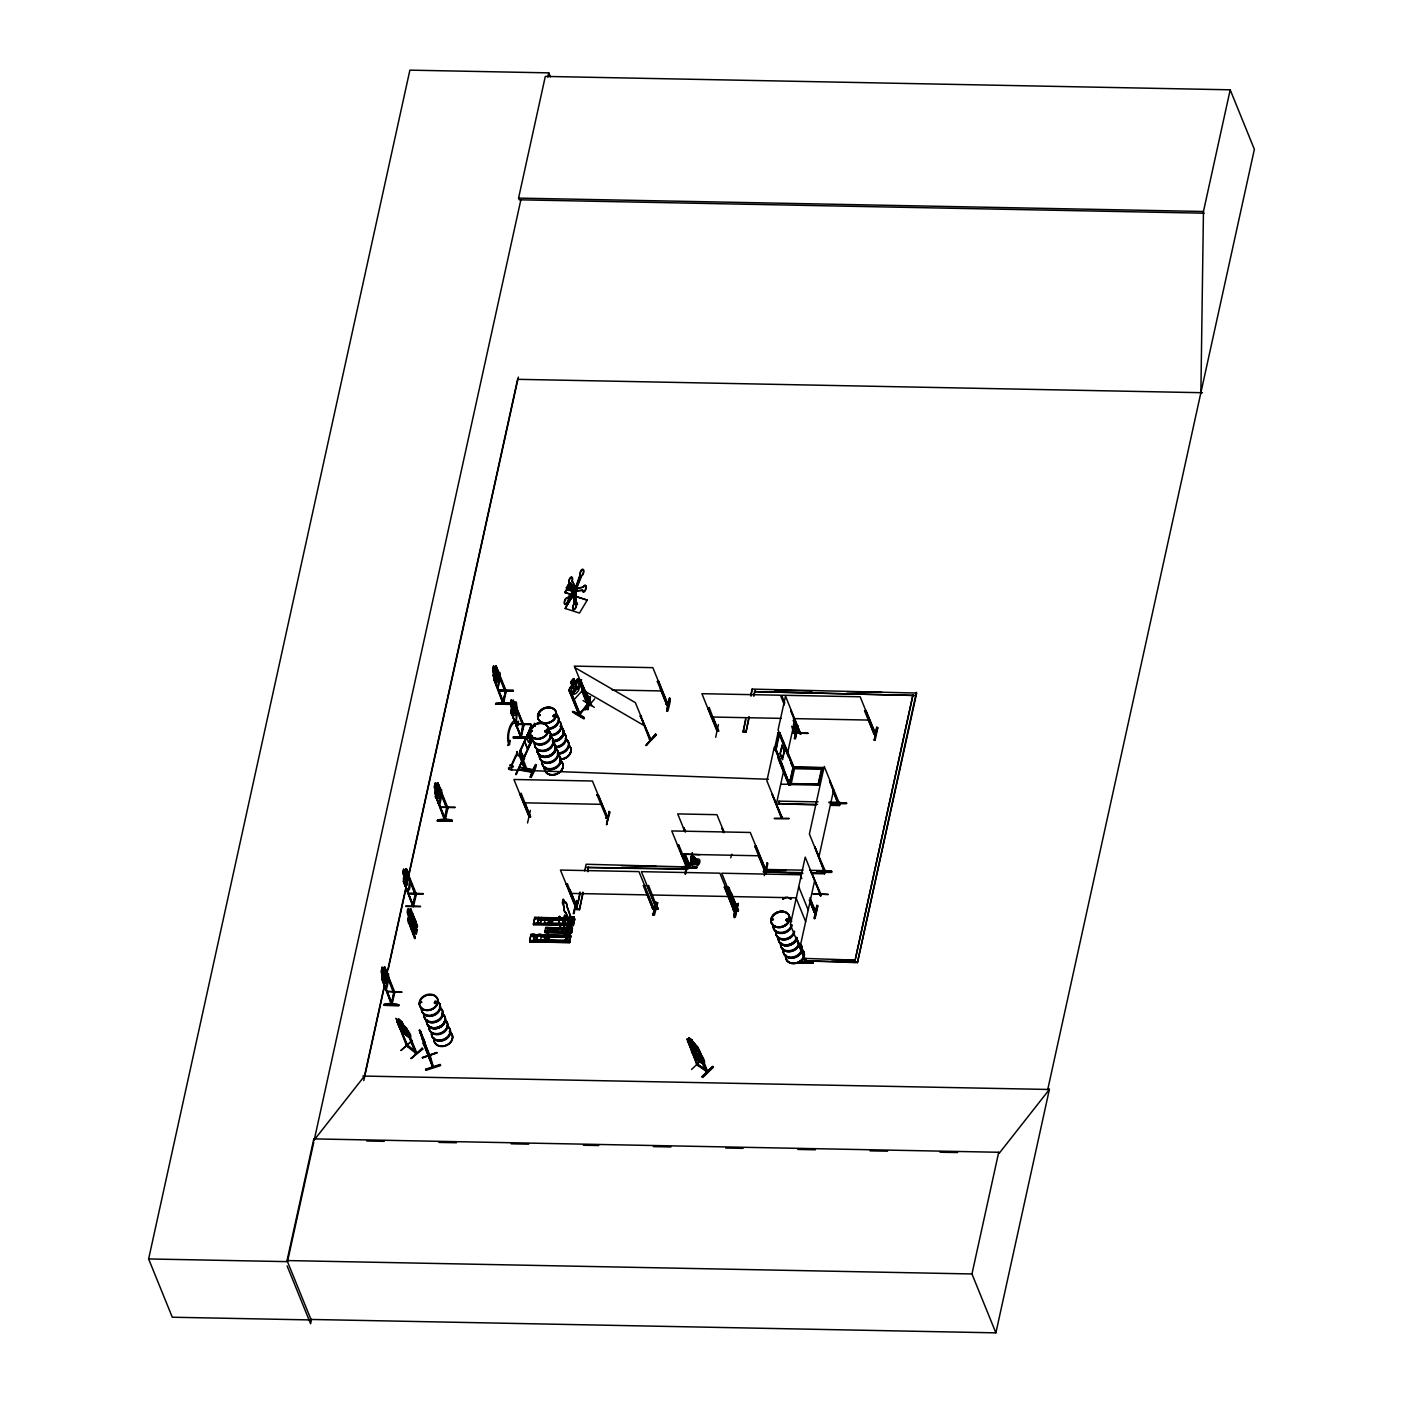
<?xml version="1.0" encoding="UTF-8"?>
<svg xmlns="http://www.w3.org/2000/svg" width="1403" height="1403" viewBox="0 0 1403 1403"><rect width="100%" height="100%" fill="white"/><g stroke="black" fill="none" stroke-linecap="round" stroke-linejoin="round"><path stroke-width="1.5" d="M416.744 929.856L415.586 923.946M552.554 740.994L552.554 741.187A9.558 7.559 -22.1 0 0 562.796 735.523A9.558 7.559 -22.1 0 0 560.481 726.596M566.97 936.801L566.935 935.941M567.338 936.169L568.373 935.924L569.899 939.344L568.829 935.783L569.39 936.818M569.004 936.38L569.495 935.924M571.161 928.874L571.67 930.803L571.021 927.804M570.968 919.789L570.881 918.597L571.214 919.702L572.442 918.86L573.652 922.28L572.687 917.772L573.178 919.614M408.764 915.966L408.747 919L410.921 924.367L412.254 924.577L414.359 931.469L413.534 925.524C410.939 926.576 411.167 921.929 413.447 924.086L413.008 917.702L413.867 923.84C416.428 922.841 416.112 927.365 413.973 925.296L414.587 929.926L415.183 926.033L412.482 916.317L408.185 908.986L409.343 911.862M585.752 691.293L591.522 705.306L589.698 704.183M589.926 704.972L591.557 705.235L580.912 681.332L581.614 682.314M591.066 704.341L590.102 703.78L590.663 704.797M650.536 738.802L649.449 739.574L650.431 740.135M649.799 739.118C649.835 737.101 649.87 740.398 649.992 739.153M570.583 928.453L569.741 929.154L567.093 920.21A3.42 1 -88.9 0 0 565.725 917.737L564.62 915.335M570.477 928.663L571.337 928.663M575.931 590.47L575.598 603.062L575.914 590.891L582.333 590.4A3.42 1.526 -72.4 0 0 584.525 591.031A3.42 1.526 -72.4 0 0 585.752 586.086M582.333 589.997L582.701 590.523A3.42 1.526 -72.4 0 0 584.963 591.049A3.42 1.526 -72.4 0 0 586.051 586.016A3.42 1.526 -72.4 0 0 583.402 587.226L576.212 588.471L575.195 592.452M571.582 919.614L572.021 918.772M1200.88 392.682L1203.458 211.485L1230.203 89.81L545.311 76.411L518.566 198.104L519.25 199.805L1204.16 213.186M493.663 666.109L492.751 670.266L493.909 676.123L496.083 681.472L497.469 681.683L497.855 673.44L493.505 666.092L494.663 668.968M520.601 754.358L520.671 756.094L519.128 755.796L519.811 753.323L519.987 755.743L520.092 754.27M519.601 755.673L519.584 754.551M584.349 717.687C576.879 711.444 561.972 707.252 584.016 718.652M445.523 819.089L444.541 820.369L447.487 807.058M446.75 807.146L447.382 808.04M521.144 735.347L520.671 737.434L522.845 724.036L523.056 726.158L523.95 724.842L521.179 737.434L510.99 712.163L513.165 700.15L512.411 703.061L511.253 700.202M821.071 894.5L820.702 895.868L805.234 857.11L790.38 924.682L805.585 962.3L806.041 960.038M820.352 895.026L820.65 893.623M824.315 870.719L824.017 869.334L824.07 871.596L824.543 869.614M839.152 803.095C838.626 806.479 837.731 801.043 839.573 804.042L824.227 766.424L809.391 833.996L824.578 871.596L824.157 870.456M838.573 805.041L829.471 780.577M381.809 977.154L391.911 1004.758L392.314 1003.426L391.402 1004.741L394.366 991.412M413.359 905.461L412.938 904.304L413.482 906.566L403.362 881.312L405.555 869.439M502.835 701.307L503.239 702.447M420.567 1003.022L420.812 1001.76L421.917 1002.268M421.216 1002.391L420.812 1001.777M435.912 1003.373L434.825 1002.514M531.895 731.138L531.053 730.7L531.983 730.753M531.983 731.051L531.088 730.612M538.717 715.53L539.962 715.179M540.173 715.46L539.015 715.039L540.313 715.039M540.243 715.127L539.471 714.899M545.258 731.7L545.311 730.63M547.521 731.349L547.188 730.437M555.36 715.284C555.097 719.09 550.309 714.004 554.132 716.407M548.257 937.344C546.696 943.009 542.733 934.188 548.064 936.958M552.081 920.894C552.256 917.509 546.802 920.087 549.362 922.052M555.027 929.663L556.745 930.364M773.456 919.14L772.439 920.21L772.632 918.842M771.983 919.526L773.421 919.631M785.961 919.702L786.364 920.877M787.697 920.087L786.241 919.947L786.697 919M787.872 919.93L788.048 918.947M788.749 919.859L788.398 918.947M437.333 820.948C436.473 818.668 453.116 818.493 452.099 821.211L437.35 820.983L452.082 821.106L452.047 820.159M525.985 737.013L513.34 736.926L525.985 737.154M513.358 736.838L513.393 738.031L526.178 737.504M567.093 936.327L558.324 936.345M569.267 936.923C568.636 934.977 567.724 936.52 568.846 935.994M682.068 867.054L697.01 867.615L684.226 868.036M798.307 962.826C797.43 960.564 814.073 960.389 813.056 963.107L798.307 962.879L813.038 962.984M816.756 871.14L831.488 871.21L831.541 872.403L825.227 872.315L831.523 872.28M813.144 962.44L798.395 962.318L813.196 962.405M831.488 871.245L816.739 871.035M529.773 941.851L529.966 940.904L529.738 941.904L569.653 942.553L529.755 941.887M530.053 940.536L570.092 940.589L569.828 941.816L529.703 941.062L530.983 934.433C541.137 930.207 529.212 951.234 535.034 934.503M572.827 918.246L534.736 917.352L533.543 924.7M573.669 923.7L573.389 924.928L533.719 923.893M533.806 923.542L573.599 923.542M534.613 919.14L534.736 917.352M534.876 917.895L533.456 923.998L573.546 924.787M569.495 928.312L569.232 927.173L571.933 927.225L571.459 933.03L544.873 932.504L545.206 931.013M545.066 931.276L571.793 931.539M570.74 937.45L570.916 936.59M570.986 935.748L570.74 936.853M571.003 936.292L558.376 936.117M571.003 931.452C564.795 929.715 572.599 933.065 571.617 931.645L545.03 931.118M572.389 928.4L545.697 927.523L572.512 928.172M573.406 925.559L533.491 924.84M573.389 925.015L573.353 925.612M574.739 918.684L573.301 924.77C573.985 921.631 566.619 921.49 569.25 924.7L570.021 916.843L574.073 916.931L574.476 919.824L538.805 919.211M384.124 1005.285L398.855 1005.583C399.908 1003.11 383.124 1002.654 384.141 1005.302L398.855 1005.583M384.089 1004.25L399.013 1004.899M405.818 906.461L420.602 906.706M405.677 906.057L420.391 906.25M495.592 704.06L510.482 704.131L511.394 699.974L510.324 704.411L495.61 704.096C506.132 700.904 526.984 704.411 495.697 703.377L510.289 703.341M793.221 768.686L822.684 769.353M793.186 767.195L822.614 767.704L817.967 785.136L821.702 768.213M822.824 768.476L793.379 767.687M564.094 916.457L564.83 915.335L565.918 917.737A3.42 1 -88.9 0 1 567.286 920.21L570.214 928.295L569.583 931.101L566.426 924.191A3.42 1 -88.9 0 1 565.304 920.543L565.093 920.543A3.42 1 -88.9 0 0 566.216 924.191L569.39 931.101L569.6 928.909M570.723 919.018L570.758 919.631M571.407 928.821L571.249 927.804M575.44 602.939A3.42 1.526 -72.4 0 1 575.651 607.218A3.42 1.526 -72.4 0 1 572.933 609.112A3.42 1.526 -72.4 0 1 573.669 604.167L575.002 591.487L576.3 590.593M567.812 598.38L567.671 598.187A3.42 1.526 -72.4 0 0 564.953 600.694A3.42 1.526 -72.4 0 0 565.532 604.57A3.42 1.526 -72.4 0 0 568.057 600.712L575.195 591.645L567.689 600.589A3.42 1.526 -72.4 0 1 565.163 604.447A3.42 1.526 -72.4 0 1 564.585 600.589A3.42 1.526 -72.4 0 1 567.303 598.064L574.897 589.751L567.443 598.274M696.467 1063.965L698.028 1064.175L696.625 1064M697.642 1065.421L687.102 1039.097L697.887 1065.491L697.501 1064.333M697.186 1047.638L707.358 1072.05C709.322 1070.384 683.664 1056.424 706.533 1070.068M706.288 1071.366L707.235 1071.98L696.958 1064.842M693.187 856.865L693.766 864.143L697.519 863.95L698.466 861.74L693.52 856.602L693.205 863.178M575.037 686.926L576.51 681.437L575.809 686.996C581.421 686.242 578.878 690.942 575.423 688.312L573.774 694.187L574.476 688.452C568.233 688.435 572.898 685.015 574.827 686.698M406.66 1045.954L416.34 1053.653L415.516 1051.619M416.34 1053.653L415.428 1053.109C415.2 1050.461 404.748 1042.71 407.273 1045.779M407.922 1046.147L406.519 1045.744M415.341 1053.004L415.884 1052.881M411.658 912.494L409.764 922.262L410.658 926.541L409.606 922.262L411.658 912.494L416.147 921.859L414.323 933.784L414.99 930.873M415.726 926.98L416.025 921.753M416.007 933.977C417.428 921.49 417.252 941.15 414.814 930.873L414.025 931.995L409.15 916.931L409.904 913.055L412.079 918.404L411.325 922.262L412.079 918.404L413.411 918.597L416.831 927.295M408.185 908.986C405.309 910.687 410.728 920.228 407.431 913.107L408.343 908.986M408.027 918.877L408.606 915.966M409.36 912.09L410.027 909.162M408.185 918.877L410.711 908.881M414.622 938.554L408.536 921.859L410.623 925.752M411.026 911.74L410.728 910.6L412.605 915.633M409.045 921.859L408.308 923.016M412.587 917.86L410.816 917.422C410.325 902.988 407.905 920.982 410.465 919.123M413.692 916.422L414.727 920.701L412.833 930.452L411.254 928.891M531.263 731.261L530.316 734.33L527.37 737.241L527.756 738.118L530.159 735.768L529.387 742.205L530.808 735.488M781.366 816.862L781.506 818.405L772.229 794.466L782.348 817.861M779.945 761.829L789.468 785.189L788.679 783.646M790.643 710.795L800.745 734.12L785.522 696.063L778.086 729.858L792.923 766.757L779.209 732.945L775.298 749.728L779.402 732.752L793.695 767.915L792.783 766.757M774.386 818.65L789.188 818.545L774.421 818.317M781.909 784.224L796.711 784.277M793.169 732.962L807.9 733.225M782.225 817.721L781.366 816.932M781.541 818.335L781.927 817.44M788.609 783.733L789.538 780.278M792.572 765.898L792.59 765.828M799.71 733.243L800.499 732.664L800.71 734.05M799.973 734.05L800.534 732.769M794.01 767.669L800.411 767.511L793.888 766.932L779.822 732.769L778.051 732.734L774.351 749.658L776.105 749.658M444.593 820.141L435.421 795.817L445.452 819.177M435.93 795.817L435.176 796.957M444.576 818.142L444.997 819.299M444.418 818.282L446.645 808.128M447.908 807.83L445.207 820.387L434.825 792.8L445.26 820.159M440.209 807.391L455.081 807.146M520.653 737.259L511.464 712.829L521.267 737.259L516.199 724.492L531.123 724.158L516.076 724.123L530.965 724.667M513.621 702.71L514.375 701.588L523.652 726.14L513.866 701.57M511.972 712.847L511.218 713.987M520.969 736.014L523.319 725.561L521.214 735.26M524.897 802.586L530.527 817.09L521.109 793.239M527.546 822.965L530.387 810.408M530.387 816.388L529.054 815.617M580.193 679.841L581.508 679.859L580.193 679.841L590.716 704.885M590.523 696.589L587.296 709.69L590.014 696.958M589.506 703.149L591.137 703.166L589.488 702.166M589.085 702.798L590.786 702.324M590.891 702.57L590.926 703.71L585.98 691.521M567.514 884.258L566.198 884.241L567.514 884.258L577.142 907.583L575.528 907.618L575.581 906.145M606.587 817.984L596.941 794.729L598.274 794.747L607.902 818.072C605.991 816.862 604.746 818.177 607.797 818.51L592.434 781.015L513.919 779.489L529.264 817.107C531.404 815.283 527.616 818.563 530.088 815.634M598.274 794.747L596.854 795.168M576.738 900.884L573.389 913.651L576.615 900.533M576.703 900.516L574.055 913.546M576.808 907.706L576.896 906.969M605.921 817.879L607.131 817.791M607.657 818.51L607.253 817.142M606.692 824.561L609.112 811.513M609.007 811.46L610.024 811.969L606.499 824.631L609.376 811.899M590.067 705.218L574.336 666.109L652.851 667.653L668.074 705.13L666.741 705.113L657.358 681.349L658.691 681.367L668.214 705.13C663.251 704.481 670.88 703.499 666.337 704.499M658.691 681.367L657.27 681.788M669.441 698.08L666.723 710.76L667.74 711.251C672.896 694.432 668.617 693.205 666.916 711.251M667.021 711.163L670.336 698.519M643.363 885.767L644.784 885.346L643.363 885.767L652.956 909.214L645.748 890.94M657.779 909.232L648.572 885.398M653.78 907.741L652.465 908.337L654.131 908.513M653.114 908.513L654.324 909.091L638.944 871.614L560.446 870.07L575.791 907.688M652.483 907.723L652.974 909.144M655.552 902.059L653.026 915.212L656.534 902.55L655.639 902.094M656.481 902.497L653.202 915.159L655.885 902.48M654.342 915.247L657.849 902.585M657.691 907.864C653.921 908.407 660.41 907.338 656.744 909.267L647.151 885.819L648.484 885.837M656.604 908.635L657.849 907.864M678.842 845.132L677.509 845.097L678.842 845.132L688.47 868.439L682.735 854.041M717.143 730.665C715.495 729.332 719.774 729.42 718.301 731.314L709.111 707.428M685.12 854.041L699.711 854.708M685.155 872.403L688.224 861.863L685.962 872.491M685.243 874.087L687.996 861.372M685.383 874.402L688.224 861.863M716.951 729.841L718.283 730.332M718.389 724.614L715.688 737.276M687.961 867.58L688.136 868.562L688.119 867.598M717.424 730.595L707.673 707.849L709.006 707.866M689.469 866.37L689.347 865.265L690.101 867.264M683.892 853.778C690.522 888.327 690.592 850.569 692.679 854.936M718.424 731.226L717.249 730.735M692.416 856.005L691.995 854.883L689.925 867.387L684.401 853.796M733.927 910.793L724.422 886.906L725.754 886.924L735.277 910.67L733.664 910.722L735.172 910.775M725.754 886.924L724.334 887.345M728.823 887.415L727.491 887.397L728.823 887.415L738.294 910.722L736.961 910.705L738.329 910.828L731.209 892.589M733.401 910.056C734.067 907.355 737.241 911.827 733.295 909.81M733.927 910.722L733.383 909.372M733.787 910.652L724.422 886.906M734.698 916.808L737.399 904.076L734.786 916.79M735.505 916.825C744.291 875.665 728.718 945.762 736.505 903.637C740.118 902.725 731.91 912.879 734.155 916.738M736.61 909.354L738.066 909.319L738.118 910.863M738.294 910.722L738.188 909.442M764.249 870.141L754.779 846.184L756.112 846.202L765.6 869.404M756.112 846.202L754.691 846.623M763.758 869.334L764.968 869.229M791.695 726.228C793.852 734.05 796.746 735.067 793.028 726.245M764.267 875.63L767.213 863.336M764.968 873.911L767.09 863.283M765.617 873.981L767.844 863.389L766.845 862.915M794.396 738.346L797.044 725.667L794.501 738.82L795.431 738.837L797.974 726.105M797.851 725.702L795.238 738.364M796.886 732.734C796.027 730.402 800.376 734.278 796.623 731.437M798.026 732.875L797.816 731.384M798.114 731.454L796.869 732.226M824.052 871.421L814.862 847.009L824.964 870.281L823.754 870.614M815.371 847.009L814.617 848.149M805.831 961.423L796.378 937.695L806.094 962.3L806.462 960.932L805.48 962.212M796.641 938.853L796.886 937.713M820.825 895.605L810.987 871.281L821.088 894.728M811.495 871.281L810.741 872.42M831.874 803.428L846.746 803.165L831.663 803.182M813.214 893.834L828.121 894.325M815.283 911.406L814.073 910.81M809.233 900.147L814.266 912.371L810.092 901.585M815.125 911.389L813.793 910.863M816.827 905.216C809.022 945.797 823.491 879.19 815.143 918.369L814.126 917.878L817.195 905.636M805.532 960.038L805.953 961.195M819.755 894.939L820.106 893.746M806.357 961.02L806.111 962.177L796.378 937.695M820.72 895.745L821.018 894.728M864.581 710.935L866.019 710.514L875.63 733.822L874.174 734.383L864.581 710.935L866.019 710.514M873.648 733.629L875.262 732.91L873.911 734.243M874.192 734.313L867.72 717.985M874.42 740.328L876.77 727.228L874.244 740.381L877.734 727.701L875.051 740.381M685.734 831.4L683.542 827.647L685.646 831.839M692.24 852.796L691.118 857.514L692.398 853.445M691.433 857.426L692.328 853.164M723.562 832.593L722.142 828.401L724.316 832.154M730.735 857.794L731.805 854.199M311.536 1319.469L310.607 1323.748L287.124 1265.944M1230.203 89.81L1254.37 149.314L1047.76 1089.429L1049.356 1089.482L999.146 1153.371L998.708 1152.266L313.798 1138.885L287.054 1260.56L311.168 1319.942L172.288 1317.224L148.63 1258.947L409.886 70.15L548.766 72.868L550.397 76.884M313.781 1142.112L287.492 1261.648L148.63 1258.947M313.798 1138.885L314.237 1139.973L520.864 199.822M547.836 77.095L548.766 72.868M382.195 967.281L381.107 971.437L382.44 977.312L384.615 982.661L386 982.872L386.386 974.629L382.019 967.281L383.194 970.157M403.854 876.121L402.766 873.21L403.608 869.106L407.957 876.437L407.589 884.697L406.186 884.469L404.082 876.086L403.292 878.997M382.195 967.526L381.704 977.172M403.783 869.334L402.696 873.262M383.194 970.385L383.948 967.474M404.783 872.192C407.256 857.321 413.885 897.938 406.642 888.993M391.384 1004.478L382.212 980.153L392.314 1003.619M415.832 894.185L415.341 893.062L412.903 906.513L403.783 881.961L413.078 905.409M406.274 870.702L415.972 895.307L415.762 893.886M385.194 968.894L394.383 993.499L394.787 992.167L391.946 1004.618L382.721 980.171M404.31 881.978L403.538 883.101M384.194 986.327L364.464 1076.083L314.237 1139.973M386.526 975.629L406.256 885.872M408.606 875.174L517.584 379.319L1202.494 392.717M363.763 1080.643L384.44 986.555M388.193 969.438L406.063 888.169M408.887 875.349L518.391 377.074M407.922 890.572L410.237 880.803M386.509 988.747C389.332 952.567 389.525 993.447 384.931 987.028M408.659 893.746L423.18 893.553M434.281 787.101C436.947 777.893 432.79 787.96 435.439 789.977M436.368 786.048L437.105 783.12L435.035 792.835L435.509 789.924L437.789 798.325L439.174 798.535L439.542 790.275L435.193 782.944M393.629 992.868L391.56 1003.899M412.657 905.566L415.726 894.693M415.393 893.167L415.13 894.307M413.289 905.145L412.956 906.285M415.621 894.149C415.27 896.745 417.2 893.571 415.2 893.29M439.507 804.41C442.734 768.318 442.278 809.619 438.28 802.849M401.802 992.219L386.877 991.447M493.751 673.124L492.646 670.213L493.505 666.092M493.821 673.072L493.172 675.983L495.417 666.285L494.68 669.196M502.853 703.289L493.681 678.964L503.782 702.237L502.87 703.552L505.834 690.223M496.153 667.705L506.062 692.047L505.729 691.188L502.748 701.465M493.295 675.965L503.379 703.569L494.189 678.982M497.977 687.575C500.818 650.466 500.836 694.064 496.539 685.997M504.975 691.276L505.308 690.03L505.729 691.188M513.27 691.03L498.556 690.75L513.112 690.504M511.446 701.377L511.288 704.815L511.832 702.324M512.288 714.881C520.706 671.809 514.164 754.06 517.023 707.393M529.703 941.062L530.983 934.433M537.735 934.556C535.911 951.672 534.578 929.347 541.891 934.942M541.768 934.644L540.383 940.975M544.873 932.504L545.697 927.523M549.415 934.801C543.592 951.532 555.518 930.505 545.364 934.714L543.978 941.045M534.227 940.15L569.53 941.045L569.039 939.835L564.988 939.764L565.497 941.764L566.426 937.537M564.988 939.764L565.479 940.975L566.268 933.907L570.319 933.995L569.618 942.676M574.073 916.931L573.283 923.981L569.232 923.911L570.021 920.333M567.426 935.573L566.496 939.8L561.744 929.435A5.138 1.508 -88.9 0 1 560.06 923.981C556.868 921.911 559.253 910.793 561.305 919.754A5.138 1.508 -88.9 0 1 563.357 923.472L567.724 935.573L566.794 939.8L562.042 929.435A5.138 1.508 -88.9 0 1 560.376 923.981C557.692 922.367 558.99 911.056 560.99 919.754A5.138 1.508 -88.9 0 1 563.041 923.455L567.724 935.573M562.866 899.709L564.129 906.917A5.138 1.508 -88.9 0 0 565.795 912.371L570.547 922.736L571.477 918.509L567.11 906.408A5.138 1.508 -88.9 0 0 565.058 902.69L563.462 899.533L564.743 902.69A5.138 1.508 -88.9 0 1 566.794 906.391L571.161 918.509L570.249 922.736L565.479 912.371A5.138 1.508 -88.9 0 1 563.813 906.899L562.305 902.743L563.217 899.13M569.039 939.835L569.636 942.079L529.773 941.29M569.53 941.045L570.319 933.995M572.196 928.365L571.933 927.225M569.548 939.326L568.934 934.854M571.424 930.785L571.705 929.505M573.301 922.262L572.687 917.772M583.157 892.834L579.457 909.723L576.58 909.67L580 892.045M584.648 870.93L586.121 864.248L684.541 866.896L683.998 869.369L588.05 867.492M577.983 903.339L580.298 892.782M579.457 909.723L582.859 892.115M587.506 871L588.436 866.773L587.804 871.719M683.998 869.369L684.243 866.177M691.889 865.177L693.047 859.688M749.237 717.336L745.993 732.12L743.134 732.068L745.624 718.669M750.728 695.432L752.113 689.101L916.703 693.047L857.443 962.651L805.217 960.897L805.76 958.442L855.129 960.126L831.663 959.67M743.134 732.068L745.922 719.388M751.026 696.169L752.113 689.101M745.993 732.12L748.956 716.617M753.586 695.502L755.27 689.89M753.885 696.221L754.814 691.995M779.822 732.769L775.824 750.377L777.087 743.976M781.524 757.602L779.945 753.709L782.208 745.274L784.575 751.096L782.313 759.532M782.716 759.549L780.349 753.709L782.208 745.274M782.769 757.427L784.172 751.096L781.804 745.256M776.35 804.2L783.768 770.405M787.557 753.165L794.992 719.388M802.814 873.367L763.407 871.877L763.951 869.422L803.06 870.176M815.652 805.059L778.419 803.603L778.963 801.148L818.072 801.902M778.718 804.34L778.963 801.148M818.949 784.382L789.433 783.891L792.677 769.107M793.291 767.125L789.433 784.523L788.486 784.224M793.73 767.02L789.766 784.628L790.994 784.61L794.694 767.722M790.047 784.54L793.572 767.546M782.962 899.095L782.997 897.604L782.962 899.095L787.311 897.113L790.731 899.305L790.748 897.867L790.731 899.305M818.878 784.715L822.632 767.581L793.186 767.038M788.609 784.505L819.212 785.189L822.632 767.581M818.843 857.303L833.698 789.731M799.85 947.99L814.705 880.418M811.513 873.543L824.543 873.806L824.789 870.614L809.584 870.316M828.927 802.113L839.801 802.341L839.257 804.796L830.558 804.62M824.543 873.806L824.789 870.614M830.857 805.357L839.555 805.532L839.801 802.341M805.515 961.634L805.76 958.442M855.532 958.319L913.002 694.731L854.585 962.581M857.443 962.651L916.405 692.31M310.975 1319.451L995.884 1332.85L971.963 1273.959L998.708 1152.266M995.884 1332.85L1049.409 1089.307L1047.795 1089.272M518.531 769.879L532.491 772.387M532.684 771.931L518.829 769.212M531.509 728.332L532.035 728.823M789.608 784.172L819.036 784.014M569.18 689.68L572.406 697.396L574.441 699.273L581.982 690.942C581.701 687.733 581.719 678.438 577.124 679.333C572.775 686.786 576.265 672.16 570.67 682.314L571.968 685.26L569.057 689.767L579.071 714.986L569.302 691.328L570.583 690.592L580.07 714.074L579.264 714.934L587.103 704.534M569.302 689.75L569.864 687.716M532.123 739.942L527.388 748.588L524.652 741.854L530.983 725.912L524.81 741.871L527.546 748.606L532.772 738.101M568.934 936.801L568.987 935.801M432.229 1065.456L429.564 1055.617M423.338 1043.92L423.548 1042.71L432.843 1067.367L432.124 1065.21M430.283 1055.652L429.423 1055.863L432.808 1067.245L421.777 1036.887M511.481 766.248L517.444 753.271L516.9 751.938L517.83 753.341L516.094 756.34L516.9 751.938M516.269 774.579L521.653 761.829M571.88 580.947L572.038 580.509A3.42 1.526 -72.4 0 0 571.091 577.142A3.42 1.526 -72.4 0 0 568.741 581.403A3.42 1.526 -72.4 0 0 570.495 583.297L574.721 590.189L575.879 588.103L572.249 581.07L575.879 588.103M572.249 581.07L572.406 580.632A3.42 1.526 -72.4 0 0 571.442 577.247A3.42 1.526 -72.4 0 0 569.092 581.526A3.42 1.526 -72.4 0 0 570.863 583.42L571.109 583.157M576.633 588.997L575.265 588.295L579.983 574.984A3.42 1.526 -72.4 0 1 581.421 569.951A3.42 1.526 -72.4 0 1 583.455 571.179A3.42 1.526 -72.4 0 1 581.316 575.774L576.142 588.804M575.633 588.401L580.351 575.09A3.42 1.526 -72.4 0 1 581.771 570.056A3.42 1.526 -72.4 0 1 583.823 571.284A3.42 1.526 -72.4 0 1 581.684 575.896L576.265 588.892M447.662 808.882L438.595 786.487M692.328 856.128L691.714 854.129L692.153 855.146M819.931 893.869L820.913 895.605M820.281 894.728L820.089 895.605M532.158 730.507L531.684 730.945M540.225 715.284L538.857 715.846M434.193 1002.689L435.211 1001.76M436.315 1002.636L436.087 1001.777L436 1002.97M436.929 1003.057L436.701 1001.83M554.571 716.214L554.904 714.951M551.975 920.649L549.625 921.964M548.222 937.713L545.872 939.028M788.012 919.754L787.206 918.895M788.276 919.754L786.609 920.456M788.416 920.456L788.556 919.175M393.98 992.342L393.84 991.22L394.138 992.886M391.332 1002.619L391.086 1003.759M576.212 588.471L583.034 587.12A3.42 1.526 -72.4 0 1 585.525 585.612M406.168 1044.884L416.866 1053.32L415.989 1052.618M511.095 765.845L515.638 755.515M516.479 756.41L517.286 752.008M520.723 751.833L519.811 751.026L529.334 730.717L520.057 751.622M520.18 751.71L529.334 730.717M520.285 751.833L520.899 749.746M519.408 755.849L519.619 754.183M519.128 755.796L520.197 753.393M520.373 756.042L521.179 754.463L527.072 769.545L526.3 770.615L520.566 755.849L519.022 755.551M523.073 758.725L532.491 738.487L523.442 759.602L523.529 758.725M521.863 762.32L515.638 774.579L521.635 761.829M524.529 758.339L524.056 757.515L523.214 759.391L532.807 739.276M525.932 769.054L525.388 770.3M535.648 764.46L530.176 776.841L531.141 777.472C540.102 761.198 535.7 759.479 530.369 777.332M533.368 726.228L534.613 723.299M530.597 732.752L528.896 736.54L529.983 739.223L531.684 735.435M533.526 726.263L534.736 723.545M534.017 726.07L534.631 724.702L535.332 726.421M532.263 736.873L528.528 742.468L527.44 739.802L528.317 735.119L531.719 727.526L532.912 727.613M522.705 725.316L523.845 724.895L512.989 700.15M691.644 854.164L691.784 856.251M824.666 871.438L814.862 847.009M520.425 749.833L520.811 750.64M454.923 807.654L439.998 807.146M846.588 803.673L839.485 803.761M503.519 703.306L506.255 691.17L495.996 665.829L495.277 666.425M393.805 991.36L394.033 992.64M408.659 893.553L423.39 893.799L408.466 893.255M513.27 690.837L498.381 690.223L513.428 690.329M401.784 992.026L386.912 991.395M774.474 749.5L775.473 749.377L789.766 784.628L775.666 748.623L783.698 768.02M789.836 783.646L788.381 779.682M819.387 784.137L789.959 783.558M800.166 733.559L799.903 732.629M693.713 1046.831C693.643 1049.935 690.206 1046.831 692.784 1045.726L689.241 1040.886L693.257 1045.586C693.38 1042.604 696.73 1045.726 694.204 1046.708L697.852 1051.724L693.976 1046.638M696.362 1052.057C696.274 1055.179 692.784 1052.11 695.414 1050.97M574.546 589.734L570.74 583.052M567.18 589.804L566.356 587.734L567.952 585.086L569.951 585.717L570.793 587.787L569.197 590.435L566.461 589.576L564.813 592.312L571.635 595.012L576.51 586.857L569.688 584.174L568.776 587.138L567.952 585.086M565.058 592.925L569.688 584.174M569.197 590.435L568.355 588.383L569.951 585.717M569.636 588.786L571.231 586.121L573.248 586.752L574.073 588.822L572.477 591.487L570.477 590.838L569.636 588.786L571.652 589.418L572.477 591.487M571.652 589.418L573.248 586.752M571.635 595.012L576.265 586.261M565.216 608.569L572.933 595.486L587.243 600.116L579.457 613.076L565.163 608.446L572.985 595.609L587.243 600.116M578.422 713.794L579.404 712.706M588.401 703.604L578.667 714.758L588.348 704.043L578.878 680.736L587.752 705.358L586.98 704.218L588.103 703.078M579.72 713.233L578.755 714.46M580.053 713.952L579.246 712.829M587.506 704.885L588.839 704.166M588.699 704.429L578.667 679.087L577.124 679.473M788.924 784.628L779.542 761.25M782.155 818.335L766.88 780.875L774.298 747.097L789.661 784.645M554.746 716.056L553.501 716.196M547.275 731.542L545.82 732.366M407.063 1032.082L406.361 1033.064L403.327 1030.609L398.592 1021.647L399.837 1022.015M551.835 920.999L550.029 922.017M555.185 929.593L556.903 929.049M557.026 930.347L557.166 929.242M788.486 920.052L786.013 920.28M697.835 1050.496L697.028 1051.566L693.801 1049.304L691.135 1045.779L692.608 1046.235L689.487 1044.569M700.185 1055.985L699.378 1057.09L696.098 1054.846L693.415 1051.356L688.961 1040.43L690.311 1040.693L688.978 1037.641L690.188 1040.798M693.766 864.143L693.924 856.672M693.345 862.021L694.152 860.968M526.353 770.475L520.776 755.831M520.355 756.498L525.196 770.37L519.373 755.673M519.25 767.318L533.421 770.247M519.689 767.143L533.701 769.756M432.457 1066.333L423.04 1042.867M423.232 1038.132L420.111 1030.223L429.914 1056.933L429.932 1054.793L433.352 1067.017M530.597 816.441L529.141 816.458L519.671 793.66L521.004 793.677M666.671 704.674L668.021 704.622M576.651 906.724L575.931 906.987M686.576 867.124L687.26 867.843L677.614 844.659M736.908 910.266L736.768 909.372M594.714 698.834L585.104 710.076M574.827 667.547L635.384 702.657L650.729 740.223L649.571 739.556L640.452 715.863L650.939 739.767M641.487 716.459L640.119 716.249M655.552 734.102L656.376 734.962L646.046 745.467L655.569 734.12L646.187 745.484M646.046 745.467L655.885 734.628M570.67 682.314L573.932 679.052M569.776 687.68L577.247 679.403M570.583 690.592L569.302 691.328M587.997 703.201L587.12 704.166L588.488 703.306M579.176 714.881L588.734 704.271L587.769 703.236M583.999 718.774L573.073 711.531L584.385 718.266M594.311 707.34L583.069 700.553M564.707 915.352L564.304 917.772M690.311 1044.393L692.451 1046.059M690.644 1047.041L691.469 1046.866M704.166 1062.036L699.992 1051.776L697.852 1049.637M699.501 1052.566C709.339 1064.631 703.447 1068.876 693.661 1054.846M696.011 1058.528L704.359 1064.035M703.078 1061.685C689.75 1050.847 685.541 1047.094 703.078 1061.685L702.991 1059.37M687.908 1038.939C699.553 1042.306 708.831 1070.015 690.118 1046.919M696.905 1064.895L687.803 1041.044L698.343 1065.105M688.768 1041.71L687.435 1041.394M706.726 1070.927L706.288 1071.489C699.974 1060.721 699.168 1044.832 688.873 1037.764M691.539 1069.454L700.781 1060.791M702.026 1076.522L712.724 1066.298L713.443 1067.139L702.798 1077.416L702.114 1076.61M702.237 1076.943L712.882 1066.666L702.342 1077.048M545.013 730.682L547.31 730.472M546.486 731.577L546.381 730.297M547.082 731.822L546.17 732.331M435 1001.882L436.824 1001.865M556.798 930.522L557.026 929.032M786.224 919.193L787.206 918.632M399.68 1021.822C395.278 1012.633 406.8 1030.1 401.714 1021.594M397.575 1020.121C396.242 1025.733 404.274 1035.186 409.886 1037.834C416.498 1034.502 384.966 1008.967 399.715 1022.121L398.522 1018.964M406.607 1046.007L397.54 1022.156L408.01 1046.287M398.434 1022.892L397.154 1022.506M399.855 1028.031L402.24 1031.679L409.886 1037.834M406.361 1029.276L416.445 1053.723L406.361 1029.276L406.87 1030.328M400.977 1050.338L412.201 1040.5M401.1 1050.479L412.324 1040.64M422.794 1049.058L411.026 1058.476L422.128 1048.251M429.213 1054.775L430.44 1056.494M667.881 704.271L666.53 704.324M607.253 817.703L606.114 817.703M575.405 906.268L576.598 906.215M575.756 907.11L566.286 883.802M576.931 907.618L575.791 907.618M795.466 731.857L795.466 732.84L793.888 727.666M796.974 732.296L795.115 727.701M687.084 867.983L688.557 868.001M654.114 909.144L653.658 908.302M765.301 869.106C761.461 869.194 766.301 867.703 765.635 869.965L750.272 832.47L671.756 830.944L686.979 868.422L688.312 868.439M734.926 909.828L733.488 909.863M738.101 909.881L736.47 909.863M534.578 919.737L534.789 918.737M547.819 928.33L572.406 928.716L545.749 928.435M571.67 932.118L545.013 931.838M409.904 909.319L410.728 908.706L417.568 926.138M436.982 783.277L437.841 782.664L441.016 790.38M383.808 967.614L384.685 967.018L387.772 974.839M384.668 967.193L381.949 979.487M689.574 866.545L692.047 855.655M553.764 715.004L554.325 714.425M554.781 716.389L553.431 716.652M782.769 898.604L785.662 897.289M519.882 751.026L524.003 759.672L519.811 751.026M524.406 758.409L520.478 751.079M530.983 726.07L532.175 725.526L532.789 727.35M575.598 603.693L577.001 603.15L577.422 604.272L576.019 604.816L571.933 594.749M420.532 1033.415L420.637 1032.257L420.777 1033.345M422.303 1057.441L436.929 1052.513L422.496 1057.915M422.443 1057.739L437.052 1052.969M425.6 1069.209L440.209 1064.421L440.577 1065.561L425.951 1070.296L425.618 1069.296M440.402 1064.93L425.81 1069.77M426.459 1048.462L419.392 1030.346L430.423 1056.757M421.759 1037.027L433.352 1067.192M422.163 1037.957L420.935 1034.362M422.321 1039.711L420.058 1030.574M426.389 1049.602L427.231 1051.25L426.302 1049.462M800.622 734.12L790.766 710.216M781.699 817.774L772.229 794.466M553.694 714.811L554.676 714.828M546.398 731.98L545.03 731.437M556.482 930.505L555.202 930.329M787.714 920.736L786.697 920.824M697.168 1064.281L707.726 1071.699L697.396 1046.357M686.979 1039.202L687.996 1039.079M666.53 703.78L667.775 703.797L667.881 705.253M666.881 704.622L660.41 688.838M795.133 731.91L793.923 732.068L795.904 732.261M875.086 733.506L875.437 734.365L860.162 696.782L781.664 695.239L784.821 703.026M657.639 908.407L657.989 909.249M582.701 590.119L576.037 591.049L576.58 588.576A2.999 1.333 -72.4 0 0 574.827 587.243A2.999 1.333 -72.4 0 0 573.459 591.61A2.999 1.333 -72.4 0 0 575.616 591.435M579.579 713.689L572.547 696.186M397.663 1020.262L396.716 1020.314L407.624 1046.62L406.94 1045.709M546.381 730.086L546.732 730.507M695.397 860.32L697.887 860.758M415.797 926.945L416.901 929.856M408.291 921.192L407.975 918.842L414.85 937.414M589.979 697.028L588.103 709.708M589.646 703.149L591.137 703.166M877.752 727.719L876.735 727.228M718.476 731.191L717.021 731.226L701.921 693.696L780.436 695.222L784.382 704.937M794.414 732.243L795.606 732.191M795.659 732.699L793.975 731.84M874.051 734.243L875.384 734.26M513.393 737.908L526.037 738.206M437.806 784.558L447.522 809.145M684.313 867.405L697.01 867.615M813.179 893.869L828.103 894.57M652.921 908.635L654.219 908.6M738.539 910.284L736.61 909.863M733.892 910.214L735.084 910.161M738.346 910.249L737.049 910.266L727.596 886.959M814.231 911.792L815.722 911.81L809.899 897.85M814.143 912.231L815.476 912.248M807.935 733.243L792.941 732.875L807.847 733.471M800.359 767.494L793.432 766.757M518.566 198.104L1203.458 211.485M575.23 602.939L575.809 603.062A3.42 1.526 -72.4 0 1 576.019 607.341A3.42 1.526 -72.4 0 1 573.301 609.235A3.42 1.526 -72.4 0 1 574.037 604.29L575.002 591.487L573.897 603.869M495.996 665.829L499.24 673.65M774.912 690.276L811.986 690.995M846.886 691.679L881.803 692.363M913.984 695.467L754.446 691.626L916.159 695.502M612.164 689.978L662.321 690.96M510.99 712.163L511.569 706.954L510.394 704.078L513.831 715.337L515.217 715.548L515.602 707.305L511.236 699.957M711.391 717.003L781.173 718.371M793.309 718.599L869.632 720.09M514.112 719.862L511.043 712.075M742.836 731.331L745.694 731.384M793.396 767.897L822.93 768.3M829.226 802.849L840.099 803.06M778.419 803.603L817.528 804.375M523.389 802.797L601.905 804.34M681.227 854.252L759.742 855.795M695.432 859.513C704.096 855.865 698.729 870.912 692.047 865.318M621.301 865.669L656.183 866.335M683.699 868.632L585.875 867.44M766.424 870.193L785.978 870.561M820.737 871.245L825.087 871.333M763.407 871.877L802.516 872.648M811.215 872.806L824.245 873.069M569.899 893.395L648.414 894.921M650.869 894.974L729.367 896.517M731.209 896.552L796.641 897.832M576.282 908.951L579.158 909.004M569.916 917.334L573.967 917.422M534.824 917.667L574.458 918.632M539.085 918.456L564.269 918.947L538.998 918.825M534.543 918.895L574.669 919.561L574.441 920.526M538.822 919.684L574.493 920.386L538.77 919.824M568.636 923.174L572.687 923.262M535.893 923.034L540.12 922.999M544.276 923.209L569.495 923.56M533.333 923.7L565.286 924.086M569.162 927.506L571.863 927.558M545.574 928.54L572.196 929.628M547.644 929.154L570.162 929.575M544.855 931.943L571.617 932.399M544.908 932.416L571.495 932.942M566.163 934.398L570.214 934.486M545.837 935.135L531.123 934.977L566.987 935.327L566.268 933.907M550.029 935.205L566.83 935.538M533.193 935.626L537.437 935.555M541.593 935.783L545.837 935.731M533.14 935.854L537.349 935.976M541.54 936.011L545.732 936.152M530.79 935.976L570.67 936.748M532.93 936.853L537.174 936.801M541.312 937.011L566.549 937.362M569.969 937.397L569.302 934.854M534.42 939.747L570.092 940.501M534.245 940.624L565.725 941.238L548.906 941.045M529.58 940.764L548.012 941.132M805.217 960.897L857.145 961.914M384.685 967.018L394.787 992.342M393.875 993.482L387.596 977.803M362.851 1076.048L1049.356 1089.482M366.762 1140.99L384.264 1141.34M438.964 1142.41L456.484 1142.744M511.183 1143.813L528.685 1144.164M583.385 1145.234L598.713 1145.532M653.412 1146.602L670.915 1146.952M725.632 1148.022L743.134 1148.355M797.833 1149.425L815.336 1149.776M870.053 1150.846L887.555 1151.179M940.063 1152.214L957.583 1152.547M287.054 1260.56L971.963 1273.959M511.534 769.896L768.37 779.279M544.96 732.015L545.837 732.541M529.65 731.507L528.843 730.63M524.056 757.515L524.459 758.321M656.762 909.214L641.399 871.666L719.897 873.192L735.119 910.67M576.949 907.075L569.899 889.432M778.121 732.804L779.139 733.208M566.356 587.734L568.355 588.383M564.813 592.312L571.389 594.398M650.589 740.258L640.452 715.863M410.886 918.877L412.412 919.351M549.713 922.209L549.187 920.122L551.817 919.877M547.784 936.713L545.434 937.186L545.609 939.133M778.928 733.787L782.997 743.52M523.968 758.409L520.583 751.166M523.056 726.158L516.778 710.497M446.943 809.11L441.507 795.413M590.049 705.025L591.084 705.621L580.912 681.332M581.789 686.786L581.859 690.925M584.297 690.872L644.854 725.982M694.327 1045.691L692.223 1044.253L694.713 1046.638M697.747 1049.76L699.869 1051.882M698.448 1054.793L695.169 1052.548L690.697 1041.657L693.924 1043.92L696.098 1049.269L692.872 1047.006M697.379 1057.196L700.658 1059.44M689.031 1037.939L692.258 1040.202M650.939 739.714L650.589 738.732M434.456 1003.408L436.438 1003.601L436.859 1002.075M398.399 1019.069L401.661 1021.682M402.749 1024.558L406.607 1028.101L416.831 1053.215M422.794 1049.093L422.04 1048.146M838.31 804.147L838.661 804.989M690.171 866.247L685.436 854.585M424.846 1045.235L422.829 1037.764M495.82 674.422C494.768 673.037 491.997 676.369 495.715 676.228L496.504 682.367L496.171 675.983C498.468 678.21 498.889 673.352 496.101 674.545L495.382 668.687L495.803 674.492M405.923 877.419C404.888 876.033 402.1 879.365 405.818 879.225L406.607 885.363L406.274 878.979C408.571 881.207 409.01 876.349 406.204 877.541L405.502 871.684L405.905 877.489M422.356 1048.69L411.132 1058.528M535.858 764.828L530.422 777.227M514.305 719.704L515.76 721.44L514.147 719.704M438.104 802.691L439.718 804.41M406.502 888.836L408.08 890.572M385.088 987.028L386.491 988.554M698.466 861.74L694.011 856.83L698.326 862.898M411.5 912.494L413.043 914.23M402.871 1024.453L404.888 1026.715L415.481 1053.057M699.483 1052.618L700.939 1054.302M693.748 856.584L696.782 860.249M697.326 1053.372L700.343 1056.582M429.774 1056.705L419.392 1030.346M693.854 857.18L697.519 863.95M796.729 732.734L793.502 724.386M736.803 910.705L721.738 873.227L800.254 874.77L801.832 878.646M830.225 782.453L839.555 805.532M833.031 791.082L838.678 805.164M793.396 720.23L798.36 732.752M793.309 720.668L798.219 732.752M786.013 751.201L788.521 757.129M790.836 762.951L792.467 766.845M777.63 757.269L788.889 785.206M810.566 900.165L815.617 912.248L814.95 911.459M798.728 886.696L808.198 910.003M796.185 898.306L805.655 921.631M712.899 716.793L718.634 731.191M758.585 855.549L764.425 869.439M724.229 832.593L716.951 814.687L677.702 813.915L684.98 831.821M722.142 828.401L723.65 832.154M683.542 827.647L685.067 831.383M692.696 855.111L692.258 854.269M571.231 586.121L572.073 588.19M572.512 592.189L577.422 604.272M581.929 691.416L587.752 705.358M573.809 678.982L575.107 681.911L577.089 681.086L579.264 686.453L578.597 690.522L575.598 693.836L573.073 693.31L570.898 687.961L572.108 685.225L570.951 682.367M691.995 1040.167L692.38 1041.131L689.908 1038.711M691.433 1048.97L693.889 1054.81M531.983 725.667L532.754 727.578M499.065 676.614L505.343 692.293M519.811 753.323L520.215 754.288M573.038 917.79L574.073 920.333M572.792 922.771L573.283 923.981M568.741 922.683L569.232 923.911M569.232 927.173L568.724 932.416L568.39 931.066M564.252 918.456L565.304 920.543M558.078 927.962L557.061 931.995M555.378 927.909L554.36 931.943M549.239 917.948L547.731 923.981M552.975 927.857L551.975 931.89M550.274 927.804L549.274 931.838M545.644 917.878L544.136 923.911M548.485 927.769L547.468 931.802M437.683 782.664L447.925 808.005M406.098 868.825L416.375 894.167L413.517 906.426L403.398 881.207M409.167 879.611L415.446 895.289M412.535 905.444L412.973 906.548M410.728 910.6L417.042 926.138M414.972 921.455L417.34 927.295M410.693 926.418L415.358 937.414M408.185 921.087L415.148 938.554M401.363 1021.63L401.749 1022.577L399.399 1020.051M693.661 857.286L696.256 864.581M424.741 1042.113L427.021 1051.321M423.355 1039.693L424.337 1043.306M419.55 1030.293L421.005 1034.923M693.45 857.286L694.888 864.669M574.897 589.751L575.195 591.645M420.654 1032.415L420.795 1033.397M409.623 1035.677L409.764 1037.939M704.148 1061.825L704.236 1064.158M702.868 1059.475L702.956 1061.527M576.23 590.049A2.999 1.333 -72.4 0 1 575.967 590.786M793.852 934.258A9.575 7.576 -22.1 0 1 782.541 939.852A9.575 7.576 -22.1 0 1 776.297 931.873M794.607 931.855A9.733 7.699 -22.1 0 1 783.54 939.694A9.733 7.699 -22.1 0 1 775.999 931.487M796.799 937.607A9.575 7.576 -22.1 0 1 785.908 945.306L785.82 945.359A9.575 7.576 -22.1 0 1 778.472 937.239M778.332 936.888A9.575 7.576 -22.1 0 0 785.768 944.956A9.575 7.576 -22.1 0 0 796.658 937.257A9.54 7.541 -22.1 0 1 785.768 944.92A9.54 7.541 -22.1 0 1 778.367 936.888M791.994 925.419A9.733 7.699 -22.1 0 1 780.927 933.258A9.733 7.699 -22.1 0 1 773.386 925.068M788.872 918.386A9.733 7.699 -22.1 0 1 791.625 921.385M794.186 931.154A9.575 7.576 -22.1 0 1 783.277 938.853A9.575 7.576 -22.1 0 1 775.859 930.785M791.239 927.821A9.575 7.576 -22.1 0 1 779.928 933.416A9.575 7.576 -22.1 0 1 773.684 925.436M788.924 918.877A9.575 7.576 -22.1 0 1 790.538 920.158M794.484 931.522A9.733 7.699 -22.1 0 1 783.4 939.361A9.733 7.699 -22.1 0 1 775.859 931.154M791.871 925.086A9.733 7.699 -22.1 0 1 780.787 932.925A9.733 7.699 -22.1 0 1 773.246 924.735M788.732 918.071A9.733 7.699 -22.1 0 1 791.502 921.07M791.573 924.717A9.575 7.576 -22.1 0 1 780.664 932.416A9.575 7.576 -22.1 0 1 773.246 924.349M788.486 917.79A9.575 7.576 -22.1 0 1 790.117 919.088M800.604 944.938A9.575 7.576 -22.1 0 1 802.06 950.568M801.306 952.602A9.575 7.576 -22.1 0 1 792.379 958.231A9.575 7.576 -22.1 0 1 784.102 954.18M800.569 944.482A9.733 7.699 -22.1 0 1 802.06 950.199M801.288 952.269A9.733 7.699 -22.1 0 1 789.784 957.933A9.733 7.699 -22.1 0 1 783.435 949.831M801.183 949.042A9.575 7.576 -22.1 0 1 798.167 962.704A9.575 7.576 -22.1 0 1 785.926 955.601M785.768 955.233A9.575 7.576 -22.1 0 0 795.641 963.072A9.575 7.576 -22.1 0 0 803.744 951.62A9.54 7.541 -22.1 0 1 795.641 963.037A9.54 7.541 -22.1 0 1 785.82 955.233M801.025 948.674A9.575 7.576 -22.1 0 1 802.639 949.954M801.113 948.796A9.628 7.594 -22.1 0 1 798.097 962.511A9.628 7.594 -22.1 0 1 785.803 955.373M798.675 945.832A9.733 7.699 -22.1 0 1 787.171 951.497A9.733 7.699 -22.1 0 1 780.822 943.395M800.166 943.851A9.575 7.576 -22.1 0 1 794.361 956.653A9.575 7.576 -22.1 0 1 783.295 949.13M799.447 944.131A9.575 7.576 -22.1 0 1 789.766 951.795A9.575 7.576 -22.1 0 1 780.98 945.815M800.447 944.149A9.733 7.699 -22.1 0 1 794.554 957.144A9.733 7.699 -22.1 0 1 783.295 949.498M798.535 945.499A9.733 7.699 -22.1 0 1 787.048 951.164A9.733 7.699 -22.1 0 1 780.699 943.062M799.009 943.044A9.575 7.576 -22.1 0 1 788.118 950.76A9.575 7.576 -22.1 0 1 780.682 942.693M561.025 724.088A9.611 7.594 -22.1 0 1 550.467 735.786M558.289 721.124A9.611 7.594 -22.1 0 1 559.92 722.422M559.867 721.966A9.733 7.699 -22.1 0 1 559.972 730.735A9.733 7.699 -22.1 0 1 550.292 735.523M560.306 726.193A9.558 7.559 -22.1 0 1 562.621 735.119A9.558 7.559 -22.1 0 1 552.519 740.784A9.54 7.541 -22.1 0 0 562.603 735.102A9.558 7.559 -22.1 0 0 560.306 726.158A9.54 7.541 -22.1 0 1 562.603 735.102A9.558 7.559 -22.1 0 1 552.501 740.766M555.606 714.232A9.733 7.699 -22.1 0 1 557.973 723.317A9.733 7.699 -22.1 0 1 547.679 729.086M559.481 721.335A9.611 7.594 -22.1 0 1 552.466 734.488M555.676 714.688A9.611 7.594 -22.1 0 1 558.008 723.667A9.611 7.594 -22.1 0 1 547.854 729.35M559.744 721.633A9.733 7.699 -22.1 0 1 559.832 730.402A9.733 7.699 -22.1 0 1 550.151 735.19M555.483 713.899A9.733 7.699 -22.1 0 1 557.833 722.983A9.733 7.699 -22.1 0 1 547.538 728.753M556.868 714.899A9.611 7.594 -22.1 0 1 556.973 723.562A9.611 7.594 -22.1 0 1 547.416 728.28M567.356 740.766A9.575 7.576 -22.1 0 1 567.443 749.395A9.575 7.576 -22.1 0 1 557.903 754.095M565.672 738.995A9.733 7.699 -22.1 0 1 568.022 748.097A9.733 7.699 -22.1 0 1 557.728 753.849M569.513 746.168A9.558 7.559 -22.1 0 1 569.618 754.779A9.558 7.559 -22.1 0 1 560.095 759.479A9.628 7.594 -22.1 0 0 569.565 754.568A9.628 7.594 -22.1 0 0 569.478 745.905M552.905 741.749A9.558 7.559 -22.1 0 0 562.41 737.049A9.558 7.559 -22.1 0 0 562.322 728.438A9.54 7.541 -22.1 0 1 562.393 737.031A9.54 7.541 -22.1 0 1 552.905 741.713M563.059 732.559A9.733 7.699 -22.1 0 1 565.409 741.661A9.733 7.699 -22.1 0 1 555.114 747.413M568.005 741.345A9.575 7.576 -22.1 0 1 557.465 753.025M565.286 738.399A9.575 7.576 -22.1 0 1 566.917 739.679M563.112 733.05A9.575 7.576 -22.1 0 1 565.427 741.994A9.575 7.576 -22.1 0 1 555.29 747.676M565.532 738.662A9.733 7.699 -22.1 0 1 567.899 747.764A9.733 7.699 -22.1 0 1 557.605 753.516M562.919 732.226A9.733 7.699 -22.1 0 1 565.286 741.328A9.733 7.699 -22.1 0 1 554.992 747.097M562.673 731.963A9.575 7.576 -22.1 0 1 564.988 740.924A9.575 7.576 -22.1 0 1 554.869 746.589M550.327 736.803A9.575 7.576 -22.1 0 1 547.328 750.465A9.575 7.576 -22.1 0 1 535.087 743.362M550.274 736.312A9.733 7.699 -22.1 0 1 547.223 750.202A9.733 7.699 -22.1 0 1 534.789 742.994M554.132 743.537A9.558 7.559 -22.1 0 1 549.52 755.884A9.558 7.559 -22.1 0 1 537.174 750.833M547.661 729.893A9.733 7.699 -22.1 0 1 544.61 743.765A9.733 7.699 -22.1 0 1 532.175 736.557M549.888 735.716A9.575 7.576 -22.1 0 1 546.889 749.377A9.575 7.576 -22.1 0 1 534.648 742.292M547.731 730.349A9.611 7.594 -22.1 0 1 546.889 742.818A9.611 7.594 -22.1 0 1 532.807 740.907M532.316 738.978A9.611 7.594 -22.1 0 1 532.456 736.926M550.134 735.996A9.733 7.699 -22.1 0 1 547.082 749.868A9.733 7.699 -22.1 0 1 534.648 742.661M547.521 729.56A9.733 7.699 -22.1 0 1 544.469 743.432A9.733 7.699 -22.1 0 1 532.035 736.224M547.293 729.279A9.611 7.594 -22.1 0 1 544.276 742.959A9.611 7.594 -22.1 0 1 532.018 735.856M559.394 756.427A9.575 7.576 -22.1 0 1 554.764 768.791A9.575 7.576 -22.1 0 1 542.382 763.741M557.71 754.656A9.733 7.699 -22.1 0 1 554.659 768.528A9.733 7.699 -22.1 0 1 542.224 761.32M559.885 760.268A9.628 7.594 -22.1 0 1 556.868 773.982A9.628 7.594 -22.1 0 1 544.592 766.862A9.54 7.541 -22.1 0 0 556.798 773.79A9.558 7.559 -22.1 0 0 559.797 760.163A9.54 7.541 -22.1 0 1 556.798 773.79A9.558 7.559 -22.1 0 1 544.574 766.704M559.937 760.549A9.558 7.559 -22.1 0 1 556.956 774.175A9.558 7.559 -22.1 0 1 544.732 767.09M555.378 745.396A9.628 7.594 -22.1 0 1 547.24 756.901A9.628 7.594 -22.1 0 1 537.349 749.027M556.745 749.535A9.733 7.699 -22.1 0 1 552.045 762.092A9.733 7.699 -22.1 0 1 539.471 756.971M557.324 754.06A9.575 7.576 -22.1 0 1 554.325 767.722A9.575 7.576 -22.1 0 1 542.084 760.619M556.781 749.991A9.575 7.576 -22.1 0 1 552.151 762.355A9.575 7.576 -22.1 0 1 539.769 757.304M557.587 754.323A9.733 7.699 -22.1 0 1 554.536 768.195A9.733 7.699 -22.1 0 1 542.084 760.987M556.623 749.202A9.733 7.699 -22.1 0 1 550.73 762.215A9.733 7.699 -22.1 0 1 539.471 754.551M554.711 747.624A9.575 7.576 -22.1 0 1 551.712 761.285A9.575 7.576 -22.1 0 1 539.471 754.183M509.92 766.003A1.929 0.912 23.7 0 1 510.885 764.916A1.929 0.912 23.7 0 1 513.27 766.459A1.929 0.912 23.7 0 1 511.464 767.003M441.454 1009.494A9.575 7.576 -22.1 0 1 436.842 1021.858A9.575 7.576 -22.1 0 1 424.46 1016.807M441.436 1009.02A9.733 7.699 -22.1 0 1 435.544 1022.033A9.733 7.699 -22.1 0 1 424.302 1014.387M442.033 1013.597A9.575 7.576 -22.1 0 1 439.034 1027.259A9.575 7.576 -22.1 0 1 426.793 1020.156M441.875 1013.229A9.575 7.576 -22.1 0 1 443.506 1014.509A9.54 7.541 -22.1 0 0 441.857 1013.247A9.628 7.594 -22.1 0 1 438.946 1027.049A9.628 7.594 -22.1 0 1 426.652 1019.928M438.823 1002.601A9.733 7.699 -22.1 0 1 434.123 1015.158A9.733 7.699 -22.1 0 1 421.549 1010.02M439.402 1007.126A9.575 7.576 -22.1 0 1 436.403 1020.77A9.575 7.576 -22.1 0 1 424.162 1013.685M438.841 1003.057A9.575 7.576 -22.1 0 1 434.228 1015.421A9.575 7.576 -22.1 0 1 421.847 1010.37M435.193 1000.935A9.575 7.576 -22.1 0 1 437.227 1001.76M439.648 1007.389A9.733 7.699 -22.1 0 1 436.596 1021.261A9.733 7.699 -22.1 0 1 424.162 1014.053M438.683 1002.268A9.733 7.699 -22.1 0 1 432.79 1015.263A9.733 7.699 -22.1 0 1 421.549 1007.617M438.402 1001.97A9.575 7.576 -22.1 0 1 432.615 1014.772A9.575 7.576 -22.1 0 1 421.549 1007.249M448.907 1027.82A9.575 7.576 -22.1 0 1 443.102 1040.623A9.575 7.576 -22.1 0 1 432.036 1033.099M448.872 1027.364A9.733 7.699 -22.1 0 1 442.98 1040.377A9.733 7.699 -22.1 0 1 431.738 1032.713M449.469 1031.942A9.575 7.576 -22.1 0 1 446.47 1045.603A9.575 7.576 -22.1 0 1 434.228 1038.501M442.155 1013.825A9.628 7.594 -22.1 0 1 439.139 1027.54A9.628 7.594 -22.1 0 1 426.863 1020.419M446.136 1020.595A9.733 7.699 -22.1 0 1 441.436 1033.169A9.733 7.699 -22.1 0 1 428.862 1028.031M446.838 1025.453A9.575 7.576 -22.1 0 1 444.961 1038.553A9.575 7.576 -22.1 0 1 431.458 1034.064M444.663 1020.104A9.575 7.576 -22.1 0 1 442.787 1033.204A9.575 7.576 -22.1 0 1 429.283 1028.715M448.75 1027.031A9.733 7.699 -22.1 0 1 442.857 1040.044A9.733 7.699 -22.1 0 1 431.598 1032.38M445.856 1020.314A9.575 7.576 -22.1 0 1 441.226 1032.678A9.575 7.576 -22.1 0 1 428.844 1027.627M383.58 970.981L384.159 975.962C381.949 973.945 381.598 978.487 384.247 977.417L385.036 983.556L384.685 977.172C387 979.347 387.386 974.629 384.632 975.716L383.913 969.859L383.58 970.981M404.38 1026.645L403.59 1028.153L407.098 1033.292L403.152 1028.224C403.152 1031.187 399.89 1028.031 402.24 1027.084L398.855 1022.208L402.679 1026.978L403.327 1025.751L404.38 1026.645M437.455 820.334L452.187 820.545L437.455 820.334M831.628 871.737L821.106 871.666L831.628 871.737M509.99 740.468L509.587 744.695L507.798 745.484L508.552 743.765A12.943 4.998 -79.4 0 1 510.148 726A12.943 4.998 -79.4 0 1 517.707 722.931L518.461 721.212L517.97 725.579L516.111 726.544L516.865 724.825A10.803 4.174 -79.4 0 0 510.569 727.385A10.803 4.174 -79.4 0 0 509.236 742.222L509.99 740.468M566.724 587.296L566.724 587.296M413.008 920.684L412.254 924.559L413.008 920.701M416.025 929.119L415.919 932.557L416.025 929.119M408.413 910.389L408.308 913.844L408.413 910.389M382.247 968.701L382.072 972.139L382.247 968.701M403.818 870.509L403.661 873.964L403.818 870.509M383.756 971.35L382.896 975.225L385.071 980.574L385.93 976.698L383.756 971.35M405.327 873.157L404.485 877.033L406.642 882.399L407.501 878.506L405.327 873.157M435.404 784.347L435.246 787.802L435.404 784.347M436.912 787.013L436.07 790.889L438.245 796.238L439.086 792.362L436.912 787.013M438.946 785.382L436.21 797.851L438.946 785.382M493.716 667.512L493.558 670.95L493.716 667.512M495.224 670.16L494.365 674.036L496.539 679.403L497.399 675.509L495.224 670.16M512.954 704.025L512.113 707.901L514.287 713.268L515.129 709.374L512.954 704.025M538.77 917.439L537.507 924.068L538.77 917.439M541.47 917.492L540.208 924.121L541.47 917.492M553.168 917.72L551.888 924.367L553.168 917.72M573.599 680.122L572.056 683.208L573.599 680.122M575.493 682.875L572.494 686.19L574.669 691.539L577.668 688.224L575.493 682.875M423.215 1038.027L424.723 1042.201L423.232 1038.062M403.257 1025.418L400.223 1022.962L402.398 1028.311L405.432 1030.767L403.257 1025.418M508.991 769.054A1.929 0.912 23.7 0 0 512.007 769.616A1.929 0.912 23.7 0 0 509.833 767.704A1.929 0.912 23.7 0 0 508.991 769.054M576.142 592.259A2.999 1.333 -72.4 0 0 577.071 587.296A2.999 1.333 -72.4 0 0 574.423 590.33A2.999 1.333 -72.4 0 0 576.142 592.259M776.157 926.699A9.575 7.576 -22.1 0 0 789.503 917.264A9.575 7.576 -22.1 0 0 774.965 913.423A9.575 7.576 -22.1 0 0 776.157 926.699A9.558 7.559 -22.1 0 0 789.503 917.281A9.558 7.559 -22.1 0 0 774.965 913.458A9.558 7.559 -22.1 0 0 776.175 926.699M776.385 927.26A9.575 7.576 -22.1 0 0 789.731 917.825A9.575 7.576 -22.1 0 0 775.175 913.984A9.575 7.576 -22.1 0 0 776.385 927.26A9.54 7.541 -22.1 0 0 789.696 917.825A9.54 7.541 -22.1 0 0 775.21 914.019A9.54 7.541 -22.1 0 0 776.403 927.225M776.245 926.962A9.628 7.594 -22.1 0 0 789.643 917.492A9.628 7.594 -22.1 0 0 775.035 913.634A9.628 7.594 -22.1 0 0 776.245 926.962M784.961 945.815A9.575 7.576 -22.1 0 0 796.29 940.238A9.54 7.541 -22.1 0 1 784.979 945.797A9.54 7.541 -22.1 0 1 778.753 937.853A9.575 7.576 -22.1 0 0 784.961 945.815M542.908 722.598A9.628 7.594 -22.1 0 0 556.307 713.11A9.628 7.594 -22.1 0 0 541.698 709.269A9.628 7.594 -22.1 0 0 542.908 722.598M543.154 723.089A9.558 7.559 -22.1 0 0 556.465 713.671A9.558 7.559 -22.1 0 0 541.944 709.848A9.558 7.559 -22.1 0 0 543.154 723.089A9.54 7.541 -22.1 0 0 556.447 713.671A9.54 7.541 -22.1 0 0 541.944 709.848A9.54 7.541 -22.1 0 0 543.154 723.071M542.996 722.808A9.628 7.594 -22.1 0 0 556.395 713.32A9.628 7.594 -22.1 0 0 541.786 709.48A9.628 7.594 -22.1 0 0 542.996 722.808M569.46 754.411A9.558 7.559 -22.1 0 0 569.372 745.782A9.54 7.541 -22.1 0 1 569.46 754.411A9.558 7.559 -22.1 0 1 559.955 759.093A9.54 7.541 -22.1 0 0 569.46 754.411M534.946 738.259A9.628 7.594 -22.1 0 0 548.345 728.771A9.628 7.594 -22.1 0 0 533.736 724.93A9.628 7.594 -22.1 0 0 534.946 738.259M549.345 755.463A9.558 7.559 -22.1 0 0 553.957 743.116A9.54 7.541 -22.1 0 1 549.345 755.463A9.558 7.559 -22.1 0 1 536.998 750.412A9.54 7.541 -22.1 0 0 549.345 755.463M535.192 738.75A9.558 7.559 -22.1 0 0 548.503 729.332A9.54 7.541 -22.1 0 0 533.999 725.509A9.558 7.559 -22.1 0 0 535.192 738.75A9.54 7.541 -22.1 0 0 548.485 729.332A9.558 7.559 -22.1 0 0 533.982 725.509A9.54 7.541 -22.1 0 0 535.192 738.732M535.034 738.452A9.628 7.594 -22.1 0 0 548.433 728.981A9.628 7.594 -22.1 0 0 533.824 725.123A9.628 7.594 -22.1 0 0 535.034 738.452M549.748 756.427A9.558 7.559 -22.1 0 0 552.747 742.801A9.54 7.541 -22.1 0 1 549.73 756.41A9.54 7.541 -22.1 0 1 537.542 749.342A9.558 7.559 -22.1 0 0 549.748 756.427M424.46 1009.599A9.575 7.576 -22.1 0 0 437.806 1000.164A9.575 7.576 -22.1 0 0 423.25 996.323A9.575 7.576 -22.1 0 0 424.46 1009.599M436.491 1027.627A9.575 7.576 -22.1 0 0 444.593 1016.175A9.54 7.541 -22.1 0 1 436.491 1027.592A9.575 7.576 -22.1 0 1 426.635 1019.788A9.54 7.541 -22.1 0 0 436.491 1027.592M424.688 1010.16A9.575 7.576 -22.1 0 0 438.034 1000.707A9.575 7.576 -22.1 0 0 423.478 996.884A9.575 7.576 -22.1 0 0 424.688 1010.16A9.54 7.541 -22.1 0 0 437.999 1000.725A9.54 7.541 -22.1 0 0 423.513 996.902A9.54 7.541 -22.1 0 0 424.706 1010.125M446.329 1045.217A9.575 7.576 -22.1 0 0 449.328 1031.556A9.54 7.541 -22.1 0 1 446.312 1045.182A9.575 7.576 -22.1 0 1 434.071 1038.115A9.54 7.541 -22.1 0 0 446.312 1045.182M439.262 1027.838A9.575 7.576 -22.1 0 0 442.261 1014.176A9.54 7.541 -22.1 0 1 439.244 1027.803A9.54 7.541 -22.1 0 1 427.056 1020.735A9.575 7.576 -22.1 0 0 439.262 1027.838"/></g></svg>
